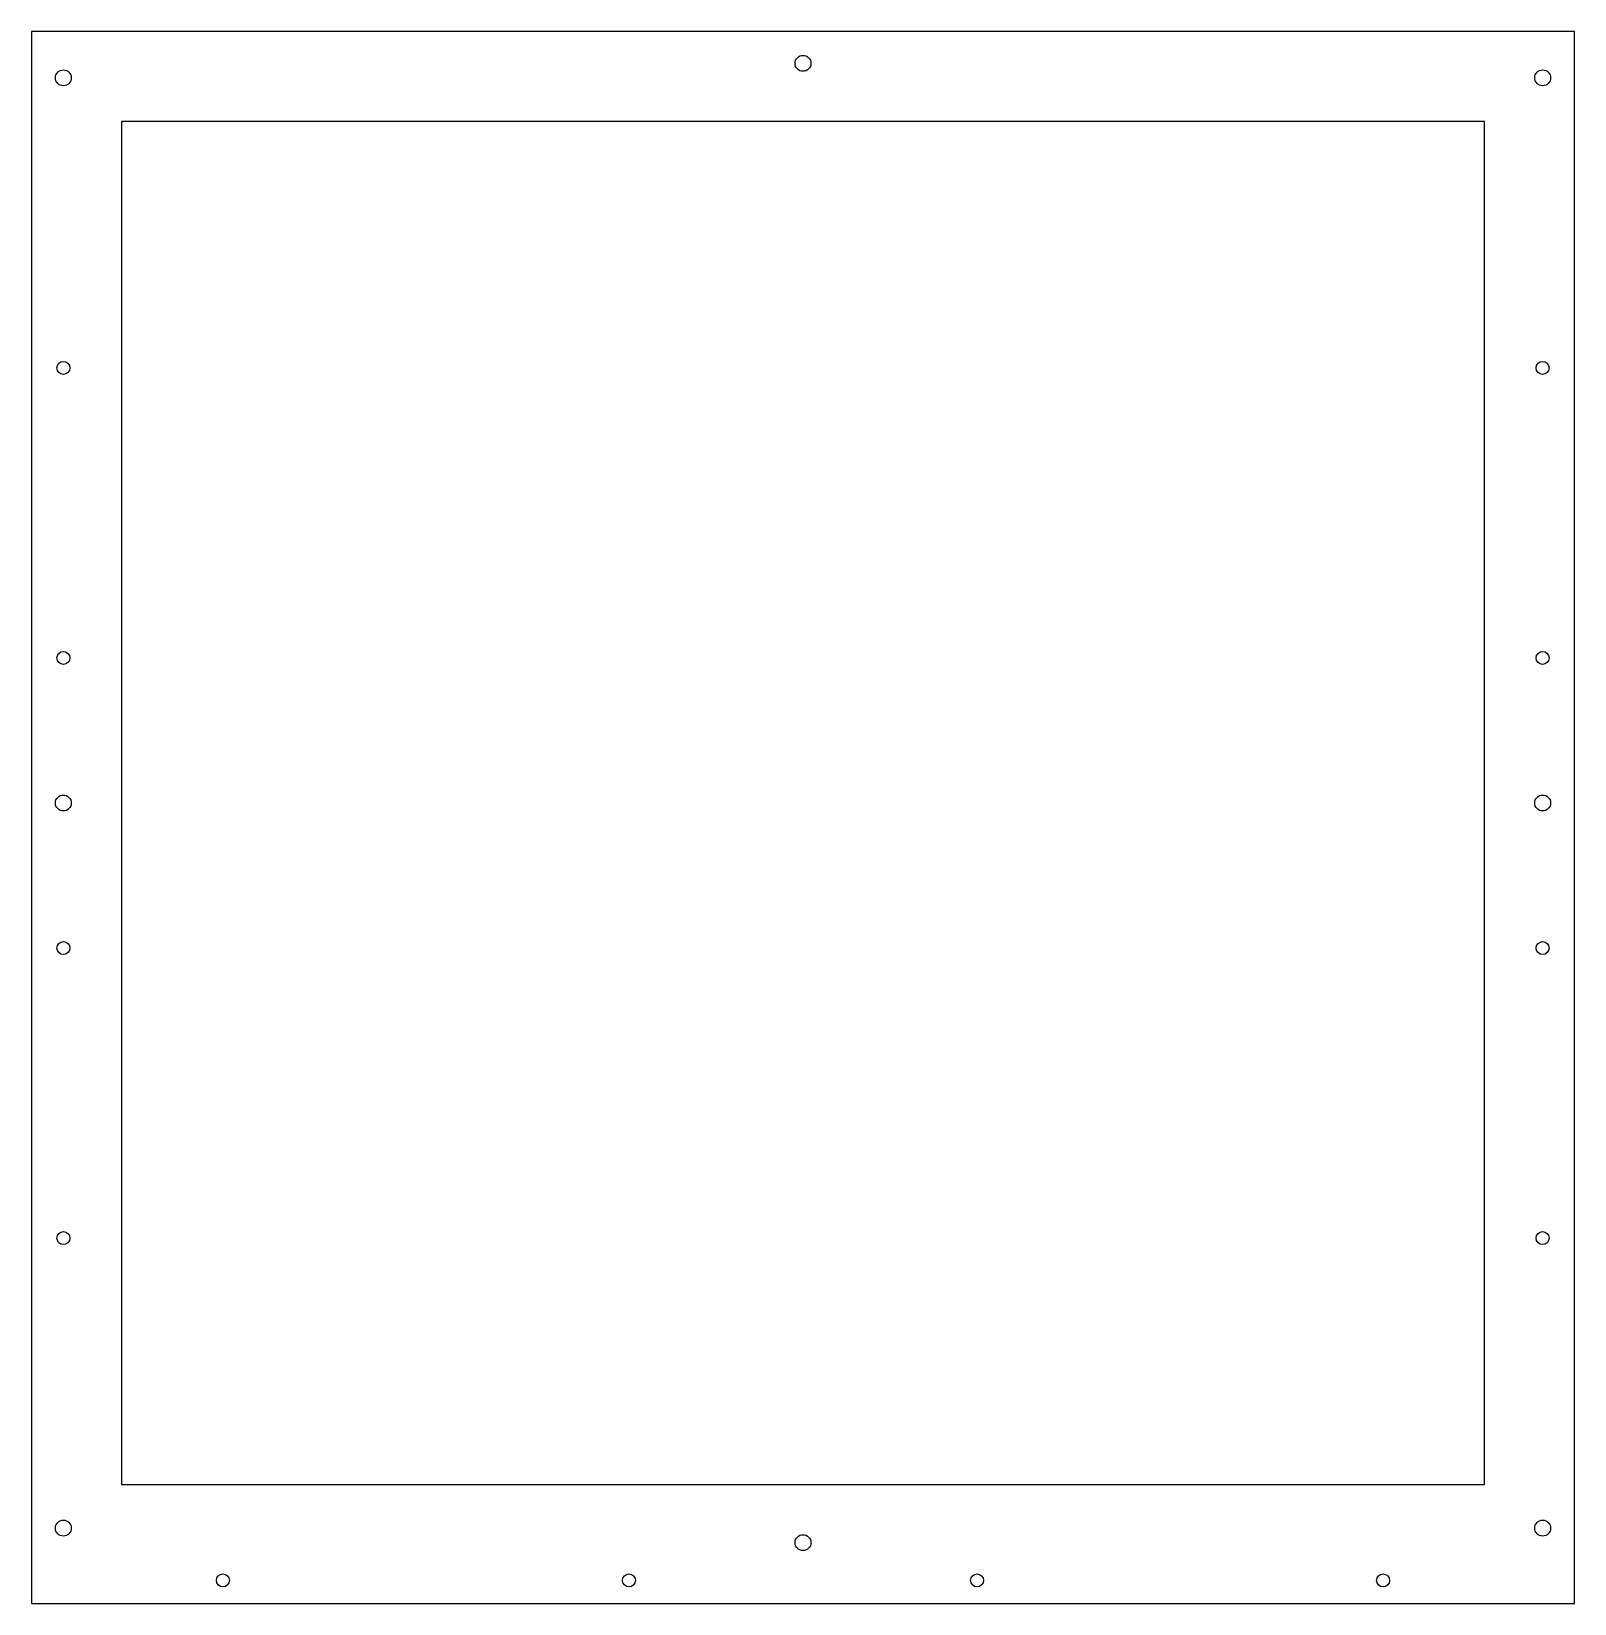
# Model space of a CAD drawing. Header units: millimetres. Extents: x 0 to 532, y 0 to 542.
import ezdxf

# ---------------------------------------------------------------- set-up
doc = ezdxf.new("R2010")
doc.units = ezdxf.units.MM

msp = doc.modelspace()

# ---------------------------------------------------------------- linework, layer by layer
at = {"layer": 'DRILL'}
for centre, radius in [((266, 531), 2.75), ((11, 526), 2.75), ((521, 526), 2.75), ((11, 426), 2.25), ((521, 426), 2.25), ((11, 326), 2.25), ((521, 326), 2.25), ((11, 276), 2.75), ((521, 276), 2.75), ((11, 226), 2.25), ((521, 226), 2.25), ((11, 126), 2.25), ((521, 126), 2.25), ((11, 26), 2.75), ((521, 26), 2.75), ((266, 21), 2.75), ((66, 8), 2.25), ((206, 8), 2.25), ((326, 8), 2.25), ((466, 8), 2.25)]:
    msp.add_circle(centre, radius, dxfattribs=at)
at = {"layer": 'OUTLINE'}
for p, q in [((532, 542), (0, 542)), ((0, 542), (0, 0)), ((532, 0), (532, 542)), ((501, 511), (31, 511)), ((31, 511), (31, 41)), ((501, 41), (501, 511)), ((31, 41), (501, 41)), ((0, 0), (532, 0))]:
    msp.add_line(p, q, dxfattribs=at)

doc.saveas('drawing.dxf')
